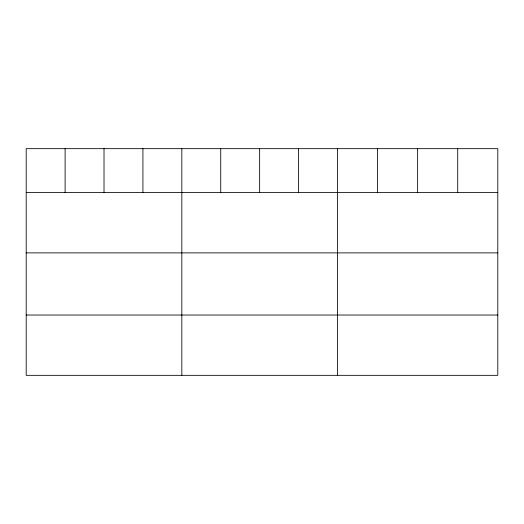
<?xml version="1.0" encoding="UTF-8"?>
<svg xmlns="http://www.w3.org/2000/svg" width="524" height="524" viewBox="0 0 524 524"><rect width="100%" height="100%" fill="white"/><g stroke="black" fill="none" stroke-linecap="round" stroke-linejoin="round"><path stroke-width="0.79" d="M497.8 192.583L497.8 375.335L26.2 375.335L26.2 148.665L497.8 148.665L497.8 192.583L26.2 192.583M26.2 252.889L497.8 252.889M26.2 315.029L497.8 315.029M457.714 148.665L457.714 192.583M417.628 148.665L417.628 192.583M377.542 148.665L377.542 192.583M337.456 148.665L337.456 375.335M298.549 148.665L298.549 192.583M259.642 148.665L259.642 192.583M220.735 148.665L220.735 192.583M181.828 148.665L181.828 375.335M142.921 148.665L142.921 192.583M104.014 148.665L104.014 192.583M65.107 148.665L65.107 192.583"/></g></svg>
